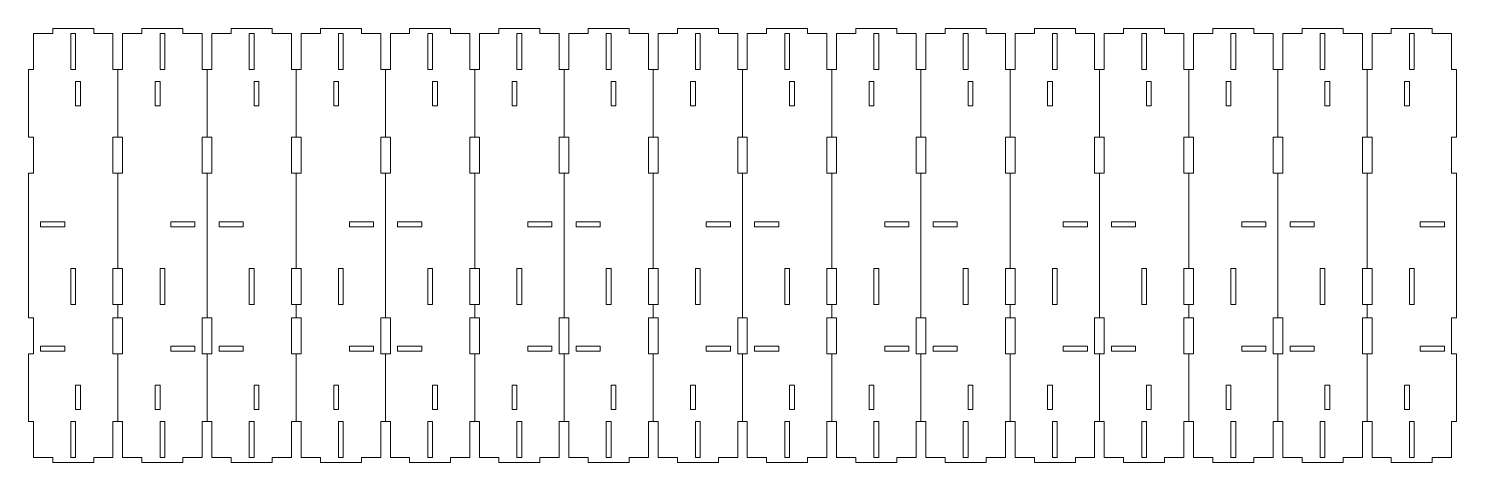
# Model space of a CAD drawing. Header units: millimetres. Extents: x -300 to 292, y -151 to 29.
import ezdxf

# ---------------------------------------------------------------- set-up
doc = ezdxf.new("R2010")
doc.units = ezdxf.units.MM
doc.header["$MEASUREMENT"] = 0
doc.layers.add('Layer 1', color=7, linetype='Continuous')

msp = doc.modelspace()

# ---------------------------------------------------------------- linework, layer by layer
at = {"layer": 'Layer 1', "lineweight": 9}
msp.add_lwpolyline([(291.5845, -30.5029), (289.5845, -30.5029), (289.5845, -15.5029), (291.5845, -15.5029), (291.5845, 12.4971), (289.5845, 12.4971), (289.5845, 27.4971), (281.5845, 27.4971), (281.5845, 29.4971), (264.5845, 29.4971), (264.5845, 27.4971), (256.5845, 27.4971), (256.5845, 12.4971), (254.5845, 12.4971), (252.5845, 12.4971), (252.5845, 27.4971), (244.5845, 27.4971), (244.5845, 29.4971), (227.5845, 29.4971), (227.5845, 27.4971), (219.5845, 27.4971), (219.5845, 12.4971), (217.5845, 12.4971), (215.5845, 12.4971), (215.5845, 27.4971), (207.5845, 27.4971), (207.5845, 29.4971), (190.5845, 29.4971), (190.5845, 27.4971), (182.5845, 27.4971), (182.5845, 12.4971), (180.5845, 12.4971), (178.5845, 12.4971), (178.5845, 27.4971), (170.5845, 27.4971), (170.5845, 29.4971), (153.5845, 29.4971), (153.5845, 27.4971), (145.5845, 27.4971), (145.5845, 12.4971), (143.5845, 12.4971), (141.5845, 12.4971), (141.5845, 27.4971), (133.5845, 27.4971), (133.5845, 29.4971), (116.5845, 29.4971), (116.5845, 27.4971), (108.5845, 27.4971), (108.5845, 12.4971), (106.5845, 12.4971), (104.5845, 12.4971), (104.5845, 27.4971), (96.5845, 27.4971), (96.5845, 29.4971), (79.5845, 29.4971), (79.5845, 27.4971), (71.5845, 27.4971), (71.5845, 12.4971), (69.5845, 12.4971), (67.5845, 12.4971), (67.5845, 27.4971), (59.5845, 27.4971), (59.5845, 29.4971), (42.5845, 29.4971), (42.5845, 27.4971), (34.5845, 27.4971), (34.5845, 12.4971), (32.5845, 12.4971), (30.5845, 12.4971), (30.5845, 27.4971), (22.5845, 27.4971), (22.5845, 29.4971), (5.5845, 29.4971), (5.5845, 27.4971), (-2.4155, 27.4971), (-2.4155, 12.4971), (-4.4155, 12.4971), (-6.4155, 12.4971), (-6.4155, 27.4971), (-14.4155, 27.4971), (-14.4155, 29.4971), (-31.4155, 29.4971), (-31.4155, 27.4971), (-39.4155, 27.4971), (-39.4155, 12.4971), (-41.4155, 12.4971), (-43.4155, 12.4971), (-43.4155, 27.4971), (-51.4155, 27.4971), (-51.4155, 29.4971), (-68.4155, 29.4971), (-68.4155, 27.4971), (-76.4155, 27.4971), (-76.4155, 12.4971), (-78.4155, 12.4971), (-80.4155, 12.4971), (-80.4155, 27.4971), (-88.4155, 27.4971), (-88.4155, 29.4971), (-105.4155, 29.4971), (-105.4155, 27.4971), (-113.4155, 27.4971), (-113.4155, 12.4971), (-115.4155, 12.4971), (-117.4155, 12.4971), (-117.4155, 27.4971), (-125.4155, 27.4971), (-125.4155, 29.4971), (-142.4155, 29.4971), (-142.4155, 27.4971), (-150.4155, 27.4971), (-150.4155, 12.4971), (-152.4155, 12.4971), (-154.4155, 12.4971), (-154.4155, 27.4971), (-162.4155, 27.4971), (-162.4155, 29.4971), (-179.4155, 29.4971), (-179.4155, 27.4971), (-187.4155, 27.4971), (-187.4155, 12.4971), (-189.4155, 12.4971), (-191.4155, 12.4971), (-191.4155, 27.4971), (-199.4155, 27.4971), (-199.4155, 29.4971), (-216.4155, 29.4971), (-216.4155, 27.4971), (-224.4155, 27.4971), (-224.4155, 12.4971), (-226.4155, 12.4971), (-228.4155, 12.4971), (-228.4155, 27.4971), (-236.4155, 27.4971), (-236.4155, 29.4971), (-253.4155, 29.4971), (-253.4155, 27.4971), (-261.4155, 27.4971), (-261.4155, 12.4971), (-263.4155, 12.4971), (-265.4155, 12.4971), (-265.4155, 27.4971), (-273.4155, 27.4971), (-273.4155, 29.4971), (-290.4155, 29.4971), (-290.4155, 27.4971), (-298.4155, 27.4971), (-298.4155, 12.4971), (-300.4155, 12.4971), (-300.4155, -15.5029), (-298.4155, -15.5029), (-298.4155, -30.5029), (-300.4155, -30.5029), (-300.4155, -90.5029), (-298.4155, -90.5029), (-298.4155, -105.5029), (-300.4155, -105.5029), (-300.4155, -133.5029), (-298.4155, -133.5029), (-298.4155, -148.5029), (-290.4155, -148.5029), (-290.4155, -150.5029), (-273.4155, -150.5029), (-273.4155, -148.5029), (-265.4155, -148.5029), (-265.4155, -133.5029), (-263.4155, -133.5029), (-261.4155, -133.5029), (-261.4155, -148.5029), (-253.4155, -148.5029), (-253.4155, -150.5029), (-236.4155, -150.5029), (-236.4155, -148.5029), (-228.4155, -148.5029), (-228.4155, -133.5029), (-226.4155, -133.5029), (-224.4155, -133.5029), (-224.4155, -148.5029), (-216.4155, -148.5029), (-216.4155, -150.5029), (-199.4155, -150.5029), (-199.4155, -148.5029), (-191.4155, -148.5029), (-191.4155, -133.5029), (-189.4155, -133.5029), (-187.4155, -133.5029), (-187.4155, -148.5029), (-179.4155, -148.5029), (-179.4155, -150.5029), (-162.4155, -150.5029), (-162.4155, -148.5029), (-154.4155, -148.5029), (-154.4155, -133.5029), (-152.4155, -133.5029), (-150.4155, -133.5029), (-150.4155, -148.5029), (-142.4155, -148.5029), (-142.4155, -150.5029), (-125.4155, -150.5029), (-125.4155, -148.5029), (-117.4155, -148.5029), (-117.4155, -133.5029), (-115.4155, -133.5029), (-113.4155, -133.5029), (-113.4155, -148.5029), (-105.4155, -148.5029), (-105.4155, -150.5029), (-88.4155, -150.5029), (-88.4155, -148.5029), (-80.4155, -148.5029), (-80.4155, -133.5029), (-78.4155, -133.5029), (-76.4155, -133.5029), (-76.4155, -148.5029), (-68.4155, -148.5029), (-68.4155, -150.5029), (-51.4155, -150.5029), (-51.4155, -148.5029), (-43.4155, -148.5029), (-43.4155, -133.5029), (-41.4155, -133.5029), (-39.4155, -133.5029), (-39.4155, -148.5029), (-31.4155, -148.5029), (-31.4155, -150.5029), (-14.4155, -150.5029), (-14.4155, -148.5029), (-6.4155, -148.5029), (-6.4155, -133.5029), (-4.4155, -133.5029), (-2.4155, -133.5029), (-2.4155, -148.5029), (5.5845, -148.5029), (5.5845, -150.5029), (22.5845, -150.5029), (22.5845, -148.5029), (30.5845, -148.5029), (30.5845, -133.5029), (32.5845, -133.5029), (34.5845, -133.5029), (34.5845, -148.5029), (42.5845, -148.5029), (42.5845, -150.5029), (59.5845, -150.5029), (59.5845, -148.5029), (67.5845, -148.5029), (67.5845, -133.5029), (69.5845, -133.5029), (71.5845, -133.5029), (71.5845, -148.5029), (79.5845, -148.5029), (79.5845, -150.5029), (96.5845, -150.5029), (96.5845, -148.5029), (104.5845, -148.5029), (104.5845, -133.5029), (106.5845, -133.5029), (108.5845, -133.5029), (108.5845, -148.5029), (116.5845, -148.5029), (116.5845, -150.5029), (133.5845, -150.5029), (133.5845, -148.5029), (141.5845, -148.5029), (141.5845, -133.5029), (143.5845, -133.5029), (145.5845, -133.5029), (145.5845, -148.5029), (153.5845, -148.5029), (153.5845, -150.5029), (170.5845, -150.5029), (170.5845, -148.5029), (178.5845, -148.5029), (178.5845, -133.5029), (180.5845, -133.5029), (182.5845, -133.5029), (182.5845, -148.5029), (190.5845, -148.5029), (190.5845, -150.5029), (207.5845, -150.5029), (207.5845, -148.5029), (215.5845, -148.5029), (215.5845, -133.5029), (217.5845, -133.5029), (219.5845, -133.5029), (219.5845, -148.5029), (227.5845, -148.5029), (227.5845, -150.5029), (244.5845, -150.5029), (244.5845, -148.5029), (252.5845, -148.5029), (252.5845, -133.5029), (254.5845, -133.5029), (256.5845, -133.5029), (256.5845, -148.5029), (264.5845, -148.5029), (264.5845, -150.5029), (281.5845, -150.5029), (281.5845, -148.5029), (289.5845, -148.5029), (289.5845, -133.5029), (291.5845, -133.5029), (291.5845, -105.5029), (289.5845, -105.5029), (289.5845, -90.5029), (291.5845, -90.5029), (291.5845, -30.5029)], dxfattribs=at)
at = {"layer": 'Layer 1', "color": 240, "lineweight": 9}
for points in [[(-280.9155, 12.4971), (-282.9155, 12.4971), (-282.9155, 27.4971), (-280.9155, 27.4971), (-280.9155, 12.4971)], [(-245.9155, 12.4971), (-243.9155, 12.4971), (-243.9155, 27.4971), (-245.9155, 27.4971), (-245.9155, 12.4971)], [(-206.9155, 12.4971), (-208.9155, 12.4971), (-208.9155, 27.4971), (-206.9155, 27.4971), (-206.9155, 12.4971)], [(-171.9155, 12.4971), (-169.9155, 12.4971), (-169.9155, 27.4971), (-171.9155, 27.4971), (-171.9155, 12.4971)], [(-132.9155, 12.4971), (-134.9155, 12.4971), (-134.9155, 27.4971), (-132.9155, 27.4971), (-132.9155, 12.4971)], [(-97.9155, 12.4971), (-95.9155, 12.4971), (-95.9155, 27.4971), (-97.9155, 27.4971), (-97.9155, 12.4971)], [(-58.9155, 12.4971), (-60.9155, 12.4971), (-60.9155, 27.4971), (-58.9155, 27.4971), (-58.9155, 12.4971)], [(-23.9155, 12.4971), (-21.9155, 12.4971), (-21.9155, 27.4971), (-23.9155, 27.4971), (-23.9155, 12.4971)], [(15.0845, 12.4971), (13.0845, 12.4971), (13.0845, 27.4971), (15.0845, 27.4971), (15.0845, 12.4971)], [(50.0845, 12.4971), (52.0845, 12.4971), (52.0845, 27.4971), (50.0845, 27.4971), (50.0845, 12.4971)], [(89.0845, 12.4971), (87.0845, 12.4971), (87.0845, 27.4971), (89.0845, 27.4971), (89.0845, 12.4971)], [(124.0845, 12.4971), (126.0845, 12.4971), (126.0845, 27.4971), (124.0845, 27.4971), (124.0845, 12.4971)], [(163.0845, 12.4971), (161.0845, 12.4971), (161.0845, 27.4971), (163.0845, 27.4971), (163.0845, 12.4971)], [(198.0845, 12.4971), (200.0845, 12.4971), (200.0845, 27.4971), (198.0845, 27.4971), (198.0845, 12.4971)], [(237.0845, 12.4971), (235.0845, 12.4971), (235.0845, 27.4971), (237.0845, 27.4971), (237.0845, 12.4971)], [(272.0845, 12.4971), (274.0845, 12.4971), (274.0845, 27.4971), (272.0845, 27.4971), (272.0845, 12.4971)], [(-263.4155, 12.4971), (-263.4155, -15.5029), (-265.4155, -15.5029), (-265.4155, -30.5029), (-263.4155, -30.5029), (-263.4155, -70.0029), (-265.4155, -70.0029), (-265.4155, -85.0029), (-263.4155, -85.0029), (-263.4155, -90.5029), (-265.4155, -90.5029), (-265.4155, -105.5029), (-263.4155, -105.5029), (-263.4155, -133.5029)], [(-226.4155, -133.5029), (-226.4155, -105.5029), (-228.4155, -105.5029), (-228.4155, -90.5029), (-226.4155, -90.5029), (-226.4155, -30.5029), (-228.4155, -30.5029), (-228.4155, -15.5029), (-226.4155, -15.5029), (-226.4155, 12.4971)], [(-189.4155, 12.4971), (-189.4155, -15.5029), (-191.4155, -15.5029), (-191.4155, -30.5029), (-189.4155, -30.5029), (-189.4155, -70.0029), (-191.4155, -70.0029), (-191.4155, -85.0029), (-189.4155, -85.0029), (-189.4155, -90.5029), (-191.4155, -90.5029), (-191.4155, -105.5029), (-189.4155, -105.5029), (-189.4155, -133.5029)], [(-152.4155, -133.5029), (-152.4155, -105.5029), (-150.4155, -105.5029), (-150.4155, -90.5029), (-152.4155, -90.5029), (-152.4155, -30.5029), (-150.4155, -30.5029), (-150.4155, -15.5029), (-152.4155, -15.5029), (-152.4155, 12.4971)], [(-115.4155, 12.4971), (-115.4155, -15.5029), (-117.4155, -15.5029), (-117.4155, -30.5029), (-115.4155, -30.5029), (-115.4155, -70.0029), (-117.4155, -70.0029), (-117.4155, -85.0029), (-115.4155, -85.0029), (-115.4155, -90.5029), (-117.4155, -90.5029), (-117.4155, -105.5029), (-115.4155, -105.5029), (-115.4155, -133.5029)], [(-78.4155, -133.5029), (-78.4155, -105.5029), (-76.4155, -105.5029), (-76.4155, -90.5029), (-78.4155, -90.5029), (-78.4155, -30.5029), (-76.4155, -30.5029), (-76.4155, -15.5029), (-78.4155, -15.5029), (-78.4155, 12.4971)], [(-41.4155, 12.4971), (-41.4155, -15.5029), (-43.4155, -15.5029), (-43.4155, -30.5029), (-41.4155, -30.5029), (-41.4155, -70.0029), (-43.4155, -70.0029), (-43.4155, -85.0029), (-41.4155, -85.0029), (-41.4155, -90.5029), (-43.4155, -90.5029), (-43.4155, -105.5029), (-41.4155, -105.5029), (-41.4155, -133.5029)], [(-4.4155, -133.5029), (-4.4155, -105.5029), (-2.4155, -105.5029), (-2.4155, -90.5029), (-4.4155, -90.5029), (-4.4155, -30.5029), (-2.4155, -30.5029), (-2.4155, -15.5029), (-4.4155, -15.5029), (-4.4155, 12.4971)], [(32.5845, 12.4971), (32.5845, -15.5029), (30.5845, -15.5029), (30.5845, -30.5029), (32.5845, -30.5029), (32.5845, -70.0029), (30.5845, -70.0029), (30.5845, -85.0029), (32.5845, -85.0029), (32.5845, -90.5029), (30.5845, -90.5029), (30.5845, -105.5029), (32.5845, -105.5029), (32.5845, -133.5029)], [(69.5845, -133.5029), (69.5845, -105.5029), (71.5845, -105.5029), (71.5845, -90.5029), (69.5845, -90.5029), (69.5845, -30.5029), (71.5845, -30.5029), (71.5845, -15.5029), (69.5845, -15.5029), (69.5845, 12.4971)], [(106.5845, 12.4971), (106.5845, -15.5029), (104.5845, -15.5029), (104.5845, -30.5029), (106.5845, -30.5029), (106.5845, -70.0029), (104.5845, -70.0029), (104.5845, -85.0029), (106.5845, -85.0029), (106.5845, -90.5029), (104.5845, -90.5029), (104.5845, -105.5029), (106.5845, -105.5029), (106.5845, -133.5029)], [(143.5845, -133.5029), (143.5845, -105.5029), (145.5845, -105.5029), (145.5845, -90.5029), (143.5845, -90.5029), (143.5845, -30.5029), (145.5845, -30.5029), (145.5845, -15.5029), (143.5845, -15.5029), (143.5845, 12.4971)], [(180.5845, 12.4971), (180.5845, -15.5029), (178.5845, -15.5029), (178.5845, -30.5029), (180.5845, -30.5029), (180.5845, -70.0029), (178.5845, -70.0029), (178.5845, -85.0029), (180.5845, -85.0029), (180.5845, -90.5029), (178.5845, -90.5029), (178.5845, -105.5029), (180.5845, -105.5029), (180.5845, -133.5029)], [(217.5845, -133.5029), (217.5845, -105.5029), (219.5845, -105.5029), (219.5845, -90.5029), (217.5845, -90.5029), (217.5845, -30.5029), (219.5845, -30.5029), (219.5845, -15.5029), (217.5845, -15.5029), (217.5845, 12.4971)], [(254.5845, 12.4971), (254.5845, -15.5029), (252.5845, -15.5029), (252.5845, -30.5029), (254.5845, -30.5029), (254.5845, -70.0029), (252.5845, -70.0029), (252.5845, -85.0029), (254.5845, -85.0029), (254.5845, -90.5029), (252.5845, -90.5029), (252.5845, -105.5029), (254.5845, -105.5029), (254.5845, -133.5029)], [(-278.9155, 7.4971), (-278.9155, -2.5029), (-280.9155, -2.5029), (-280.9155, 7.4971), (-278.9155, 7.4971)], [(-247.9155, 7.4971), (-247.9155, -2.5029), (-245.9155, -2.5029), (-245.9155, 7.4971), (-247.9155, 7.4971)], [(-204.9155, 7.4971), (-204.9155, -2.5029), (-206.9155, -2.5029), (-206.9155, 7.4971), (-204.9155, 7.4971)], [(-173.9155, 7.4971), (-173.9155, -2.5029), (-171.9155, -2.5029), (-171.9155, 7.4971), (-173.9155, 7.4971)], [(-130.9155, 7.4971), (-130.9155, -2.5029), (-132.9155, -2.5029), (-132.9155, 7.4971), (-130.9155, 7.4971)], [(-99.9155, 7.4971), (-99.9155, -2.5029), (-97.9155, -2.5029), (-97.9155, 7.4971), (-99.9155, 7.4971)], [(-56.9155, 7.4971), (-56.9155, -2.5029), (-58.9155, -2.5029), (-58.9155, 7.4971), (-56.9155, 7.4971)], [(-25.9155, 7.4971), (-25.9155, -2.5029), (-23.9155, -2.5029), (-23.9155, 7.4971), (-25.9155, 7.4971)], [(17.0845, 7.4971), (17.0845, -2.5029), (15.0845, -2.5029), (15.0845, 7.4971), (17.0845, 7.4971)], [(48.0845, 7.4971), (48.0845, -2.5029), (50.0845, -2.5029), (50.0845, 7.4971), (48.0845, 7.4971)], [(91.0845, 7.4971), (91.0845, -2.5029), (89.0845, -2.5029), (89.0845, 7.4971), (91.0845, 7.4971)], [(122.0845, 7.4971), (122.0845, -2.5029), (124.0845, -2.5029), (124.0845, 7.4971), (122.0845, 7.4971)], [(165.0845, 7.4971), (165.0845, -2.5029), (163.0845, -2.5029), (163.0845, 7.4971), (165.0845, 7.4971)], [(196.0845, 7.4971), (196.0845, -2.5029), (198.0845, -2.5029), (198.0845, 7.4971), (196.0845, 7.4971)], [(239.0845, 7.4971), (239.0845, -2.5029), (237.0845, -2.5029), (237.0845, 7.4971), (239.0845, 7.4971)], [(270.0845, 7.4971), (270.0845, -2.5029), (272.0845, -2.5029), (272.0845, 7.4971), (270.0845, 7.4971)], [(-263.4155, -30.5029), (-261.4155, -30.5029), (-261.4155, -15.5029), (-263.4155, -15.5029)], [(-226.4155, -30.5029), (-224.4155, -30.5029), (-224.4155, -15.5029), (-226.4155, -15.5029)], [(-189.4155, -30.5029), (-187.4155, -30.5029), (-187.4155, -15.5029), (-189.4155, -15.5029)], [(-152.4155, -30.5029), (-154.4155, -30.5029), (-154.4155, -15.5029), (-152.4155, -15.5029)], [(-115.4155, -30.5029), (-113.4155, -30.5029), (-113.4155, -15.5029), (-115.4155, -15.5029)], [(-78.4155, -30.5029), (-80.4155, -30.5029), (-80.4155, -15.5029), (-78.4155, -15.5029)], [(-41.4155, -30.5029), (-39.4155, -30.5029), (-39.4155, -15.5029), (-41.4155, -15.5029)], [(-4.4155, -30.5029), (-6.4155, -30.5029), (-6.4155, -15.5029), (-4.4155, -15.5029)], [(32.5845, -30.5029), (34.5845, -30.5029), (34.5845, -15.5029), (32.5845, -15.5029)], [(69.5845, -30.5029), (67.5845, -30.5029), (67.5845, -15.5029), (69.5845, -15.5029)], [(106.5845, -30.5029), (108.5845, -30.5029), (108.5845, -15.5029), (106.5845, -15.5029)], [(143.5845, -30.5029), (141.5845, -30.5029), (141.5845, -15.5029), (143.5845, -15.5029)], [(180.5845, -30.5029), (182.5845, -30.5029), (182.5845, -15.5029), (180.5845, -15.5029)], [(217.5845, -30.5029), (215.5845, -30.5029), (215.5845, -15.5029), (217.5845, -15.5029)], [(254.5845, -30.5029), (256.5845, -30.5029), (256.5845, -15.5029), (254.5845, -15.5029)], [(-295.4155, -50.7029), (-295.4155, -52.7029), (-285.4155, -52.7029), (-285.4155, -50.7029), (-295.4155, -50.7029)], [(-231.4155, -50.7029), (-231.4155, -52.7029), (-241.4155, -52.7029), (-241.4155, -50.7029), (-231.4155, -50.7029)], [(-221.4155, -50.7029), (-221.4155, -52.7029), (-211.4155, -52.7029), (-211.4155, -50.7029), (-221.4155, -50.7029)], [(-157.4155, -50.7029), (-157.4155, -52.7029), (-167.4155, -52.7029), (-167.4155, -50.7029), (-157.4155, -50.7029)], [(-147.4155, -50.7029), (-147.4155, -52.7029), (-137.4155, -52.7029), (-137.4155, -50.7029), (-147.4155, -50.7029)], [(-83.4155, -50.7029), (-83.4155, -52.7029), (-93.4155, -52.7029), (-93.4155, -50.7029), (-83.4155, -50.7029)], [(-73.4155, -50.7029), (-73.4155, -52.7029), (-63.4155, -52.7029), (-63.4155, -50.7029), (-73.4155, -50.7029)], [(-9.4155, -50.7029), (-9.4155, -52.7029), (-19.4155, -52.7029), (-19.4155, -50.7029), (-9.4155, -50.7029)], [(0.5845, -50.7029), (0.5845, -52.7029), (10.5845, -52.7029), (10.5845, -50.7029), (0.5845, -50.7029)], [(64.5845, -50.7029), (64.5845, -52.7029), (54.5845, -52.7029), (54.5845, -50.7029), (64.5845, -50.7029)], [(74.5845, -50.7029), (74.5845, -52.7029), (84.5845, -52.7029), (84.5845, -50.7029), (74.5845, -50.7029)], [(138.5845, -50.7029), (138.5845, -52.7029), (128.5845, -52.7029), (128.5845, -50.7029), (138.5845, -50.7029)], [(148.5845, -50.7029), (148.5845, -52.7029), (158.5845, -52.7029), (158.5845, -50.7029), (148.5845, -50.7029)], [(212.5845, -50.7029), (212.5845, -52.7029), (202.5845, -52.7029), (202.5845, -50.7029), (212.5845, -50.7029)], [(222.5845, -50.7029), (222.5845, -52.7029), (232.5845, -52.7029), (232.5845, -50.7029), (222.5845, -50.7029)], [(286.5845, -50.7029), (286.5845, -52.7029), (276.5845, -52.7029), (276.5845, -50.7029), (286.5845, -50.7029)], [(-280.9155, -70.0029), (-280.9155, -85.0029), (-282.9155, -85.0029), (-282.9155, -70.0029), (-280.9155, -70.0029)], [(-263.4155, -70.0029), (-261.4155, -70.0029), (-261.4155, -85.0029), (-263.4155, -85.0029)], [(-245.9155, -70.0029), (-245.9155, -85.0029), (-243.9155, -85.0029), (-243.9155, -70.0029), (-245.9155, -70.0029)], [(-206.9155, -70.0029), (-206.9155, -85.0029), (-208.9155, -85.0029), (-208.9155, -70.0029), (-206.9155, -70.0029)], [(-189.4155, -70.0029), (-187.4155, -70.0029), (-187.4155, -85.0029), (-189.4155, -85.0029)], [(-171.9155, -70.0029), (-171.9155, -85.0029), (-169.9155, -85.0029), (-169.9155, -70.0029), (-171.9155, -70.0029)], [(-132.9155, -70.0029), (-132.9155, -85.0029), (-134.9155, -85.0029), (-134.9155, -70.0029), (-132.9155, -70.0029)], [(-115.4155, -70.0029), (-113.4155, -70.0029), (-113.4155, -85.0029), (-115.4155, -85.0029)], [(-97.9155, -70.0029), (-97.9155, -85.0029), (-95.9155, -85.0029), (-95.9155, -70.0029), (-97.9155, -70.0029)], [(-58.9155, -70.0029), (-58.9155, -85.0029), (-60.9155, -85.0029), (-60.9155, -70.0029), (-58.9155, -70.0029)], [(-41.4155, -70.0029), (-39.4155, -70.0029), (-39.4155, -85.0029), (-41.4155, -85.0029)], [(-23.9155, -70.0029), (-23.9155, -85.0029), (-21.9155, -85.0029), (-21.9155, -70.0029), (-23.9155, -70.0029)], [(15.0845, -70.0029), (15.0845, -85.0029), (13.0845, -85.0029), (13.0845, -70.0029), (15.0845, -70.0029)], [(32.5845, -70.0029), (34.5845, -70.0029), (34.5845, -85.0029), (32.5845, -85.0029)], [(50.0845, -70.0029), (50.0845, -85.0029), (52.0845, -85.0029), (52.0845, -70.0029), (50.0845, -70.0029)], [(89.0845, -70.0029), (89.0845, -85.0029), (87.0845, -85.0029), (87.0845, -70.0029), (89.0845, -70.0029)], [(106.5845, -70.0029), (108.5845, -70.0029), (108.5845, -85.0029), (106.5845, -85.0029)], [(124.0845, -70.0029), (124.0845, -85.0029), (126.0845, -85.0029), (126.0845, -70.0029), (124.0845, -70.0029)], [(163.0845, -70.0029), (163.0845, -85.0029), (161.0845, -85.0029), (161.0845, -70.0029), (163.0845, -70.0029)], [(180.5845, -70.0029), (182.5845, -70.0029), (182.5845, -85.0029), (180.5845, -85.0029)], [(198.0845, -70.0029), (198.0845, -85.0029), (200.0845, -85.0029), (200.0845, -70.0029), (198.0845, -70.0029)], [(237.0845, -70.0029), (237.0845, -85.0029), (235.0845, -85.0029), (235.0845, -70.0029), (237.0845, -70.0029)], [(254.5845, -70.0029), (256.5845, -70.0029), (256.5845, -85.0029), (254.5845, -85.0029)], [(272.0845, -70.0029), (272.0845, -85.0029), (274.0845, -85.0029), (274.0845, -70.0029), (272.0845, -70.0029)], [(-263.4155, -105.5029), (-261.4155, -105.5029), (-261.4155, -90.5029), (-263.4155, -90.5029)], [(-226.4155, -90.5029), (-224.4155, -90.5029), (-224.4155, -105.5029), (-226.4155, -105.5029)], [(-189.4155, -105.5029), (-187.4155, -105.5029), (-187.4155, -90.5029), (-189.4155, -90.5029)], [(-152.4155, -90.5029), (-154.4155, -90.5029), (-154.4155, -105.5029), (-152.4155, -105.5029)], [(-115.4155, -105.5029), (-113.4155, -105.5029), (-113.4155, -90.5029), (-115.4155, -90.5029)], [(-78.4155, -90.5029), (-80.4155, -90.5029), (-80.4155, -105.5029), (-78.4155, -105.5029)], [(-41.4155, -105.5029), (-39.4155, -105.5029), (-39.4155, -90.5029), (-41.4155, -90.5029)], [(-4.4155, -90.5029), (-6.4155, -90.5029), (-6.4155, -105.5029), (-4.4155, -105.5029)], [(32.5845, -105.5029), (34.5845, -105.5029), (34.5845, -90.5029), (32.5845, -90.5029)], [(69.5845, -90.5029), (67.5845, -90.5029), (67.5845, -105.5029), (69.5845, -105.5029)], [(106.5845, -105.5029), (108.5845, -105.5029), (108.5845, -90.5029), (106.5845, -90.5029)], [(143.5845, -90.5029), (141.5845, -90.5029), (141.5845, -105.5029), (143.5845, -105.5029)], [(180.5845, -105.5029), (182.5845, -105.5029), (182.5845, -90.5029), (180.5845, -90.5029)], [(217.5845, -90.5029), (215.5845, -90.5029), (215.5845, -105.5029), (217.5845, -105.5029)], [(254.5845, -105.5029), (256.5845, -105.5029), (256.5845, -90.5029), (254.5845, -90.5029)], [(-295.4155, -102.3029), (-295.4155, -104.3029), (-285.4155, -104.3029), (-285.4155, -102.3029), (-295.4155, -102.3029)], [(-231.4155, -102.3029), (-231.4155, -104.3029), (-241.4155, -104.3029), (-241.4155, -102.3029), (-231.4155, -102.3029)], [(-221.4155, -102.3029), (-221.4155, -104.3029), (-211.4155, -104.3029), (-211.4155, -102.3029), (-221.4155, -102.3029)], [(-157.4155, -102.3029), (-157.4155, -104.3029), (-167.4155, -104.3029), (-167.4155, -102.3029), (-157.4155, -102.3029)], [(-147.4155, -102.3029), (-147.4155, -104.3029), (-137.4155, -104.3029), (-137.4155, -102.3029), (-147.4155, -102.3029)], [(-83.4155, -102.3029), (-83.4155, -104.3029), (-93.4155, -104.3029), (-93.4155, -102.3029), (-83.4155, -102.3029)], [(-73.4155, -102.3029), (-73.4155, -104.3029), (-63.4155, -104.3029), (-63.4155, -102.3029), (-73.4155, -102.3029)], [(-9.4155, -102.3029), (-9.4155, -104.3029), (-19.4155, -104.3029), (-19.4155, -102.3029), (-9.4155, -102.3029)], [(0.5845, -102.3029), (0.5845, -104.3029), (10.5845, -104.3029), (10.5845, -102.3029), (0.5845, -102.3029)], [(64.5845, -102.3029), (64.5845, -104.3029), (54.5845, -104.3029), (54.5845, -102.3029), (64.5845, -102.3029)], [(74.5845, -102.3029), (74.5845, -104.3029), (84.5845, -104.3029), (84.5845, -102.3029), (74.5845, -102.3029)], [(138.5845, -102.3029), (138.5845, -104.3029), (128.5845, -104.3029), (128.5845, -102.3029), (138.5845, -102.3029)], [(148.5845, -102.3029), (148.5845, -104.3029), (158.5845, -104.3029), (158.5845, -102.3029), (148.5845, -102.3029)], [(212.5845, -102.3029), (212.5845, -104.3029), (202.5845, -104.3029), (202.5845, -102.3029), (212.5845, -102.3029)], [(222.5845, -102.3029), (222.5845, -104.3029), (232.5845, -104.3029), (232.5845, -102.3029), (222.5845, -102.3029)], [(286.5845, -102.3029), (286.5845, -104.3029), (276.5845, -104.3029), (276.5845, -102.3029), (286.5845, -102.3029)], [(-280.9155, -118.5029), (-280.9155, -128.5029), (-278.9155, -128.5029), (-278.9155, -118.5029), (-280.9155, -118.5029)], [(-245.9155, -118.5029), (-245.9155, -128.5029), (-247.9155, -128.5029), (-247.9155, -118.5029), (-245.9155, -118.5029)], [(-206.9155, -118.5029), (-206.9155, -128.5029), (-204.9155, -128.5029), (-204.9155, -118.5029), (-206.9155, -118.5029)], [(-171.9155, -118.5029), (-171.9155, -128.5029), (-173.9155, -128.5029), (-173.9155, -118.5029), (-171.9155, -118.5029)], [(-132.9155, -118.5029), (-132.9155, -128.5029), (-130.9155, -128.5029), (-130.9155, -118.5029), (-132.9155, -118.5029)], [(-97.9155, -118.5029), (-97.9155, -128.5029), (-99.9155, -128.5029), (-99.9155, -118.5029), (-97.9155, -118.5029)], [(-58.9155, -118.5029), (-58.9155, -128.5029), (-56.9155, -128.5029), (-56.9155, -118.5029), (-58.9155, -118.5029)], [(-23.9155, -118.5029), (-23.9155, -128.5029), (-25.9155, -128.5029), (-25.9155, -118.5029), (-23.9155, -118.5029)], [(15.0845, -118.5029), (15.0845, -128.5029), (17.0845, -128.5029), (17.0845, -118.5029), (15.0845, -118.5029)], [(50.0845, -118.5029), (50.0845, -128.5029), (48.0845, -128.5029), (48.0845, -118.5029), (50.0845, -118.5029)], [(89.0845, -118.5029), (89.0845, -128.5029), (91.0845, -128.5029), (91.0845, -118.5029), (89.0845, -118.5029)], [(124.0845, -118.5029), (124.0845, -128.5029), (122.0845, -128.5029), (122.0845, -118.5029), (124.0845, -118.5029)], [(163.0845, -118.5029), (163.0845, -128.5029), (165.0845, -128.5029), (165.0845, -118.5029), (163.0845, -118.5029)], [(198.0845, -118.5029), (198.0845, -128.5029), (196.0845, -128.5029), (196.0845, -118.5029), (198.0845, -118.5029)], [(237.0845, -118.5029), (237.0845, -128.5029), (239.0845, -128.5029), (239.0845, -118.5029), (237.0845, -118.5029)], [(272.0845, -118.5029), (272.0845, -128.5029), (270.0845, -128.5029), (270.0845, -118.5029), (272.0845, -118.5029)], [(-282.9155, -148.5029), (-282.9155, -133.5029), (-280.9155, -133.5029), (-280.9155, -148.5029), (-282.9155, -148.5029)], [(-243.9155, -148.5029), (-243.9155, -133.5029), (-245.9155, -133.5029), (-245.9155, -148.5029), (-243.9155, -148.5029)], [(-208.9155, -148.5029), (-208.9155, -133.5029), (-206.9155, -133.5029), (-206.9155, -148.5029), (-208.9155, -148.5029)], [(-169.9155, -148.5029), (-169.9155, -133.5029), (-171.9155, -133.5029), (-171.9155, -148.5029), (-169.9155, -148.5029)], [(-134.9155, -148.5029), (-134.9155, -133.5029), (-132.9155, -133.5029), (-132.9155, -148.5029), (-134.9155, -148.5029)], [(-95.9155, -148.5029), (-95.9155, -133.5029), (-97.9155, -133.5029), (-97.9155, -148.5029), (-95.9155, -148.5029)], [(-60.9155, -148.5029), (-60.9155, -133.5029), (-58.9155, -133.5029), (-58.9155, -148.5029), (-60.9155, -148.5029)], [(-21.9155, -148.5029), (-21.9155, -133.5029), (-23.9155, -133.5029), (-23.9155, -148.5029), (-21.9155, -148.5029)], [(13.0845, -148.5029), (13.0845, -133.5029), (15.0845, -133.5029), (15.0845, -148.5029), (13.0845, -148.5029)], [(52.0845, -148.5029), (52.0845, -133.5029), (50.0845, -133.5029), (50.0845, -148.5029), (52.0845, -148.5029)], [(87.0845, -148.5029), (87.0845, -133.5029), (89.0845, -133.5029), (89.0845, -148.5029), (87.0845, -148.5029)], [(126.0845, -148.5029), (126.0845, -133.5029), (124.0845, -133.5029), (124.0845, -148.5029), (126.0845, -148.5029)], [(161.0845, -148.5029), (161.0845, -133.5029), (163.0845, -133.5029), (163.0845, -148.5029), (161.0845, -148.5029)], [(200.0845, -148.5029), (200.0845, -133.5029), (198.0845, -133.5029), (198.0845, -148.5029), (200.0845, -148.5029)], [(235.0845, -148.5029), (235.0845, -133.5029), (237.0845, -133.5029), (237.0845, -148.5029), (235.0845, -148.5029)], [(274.0845, -148.5029), (274.0845, -133.5029), (272.0845, -133.5029), (272.0845, -148.5029), (274.0845, -148.5029)]]:
    msp.add_lwpolyline(points, dxfattribs=at)

doc.saveas('drawing.dxf')
